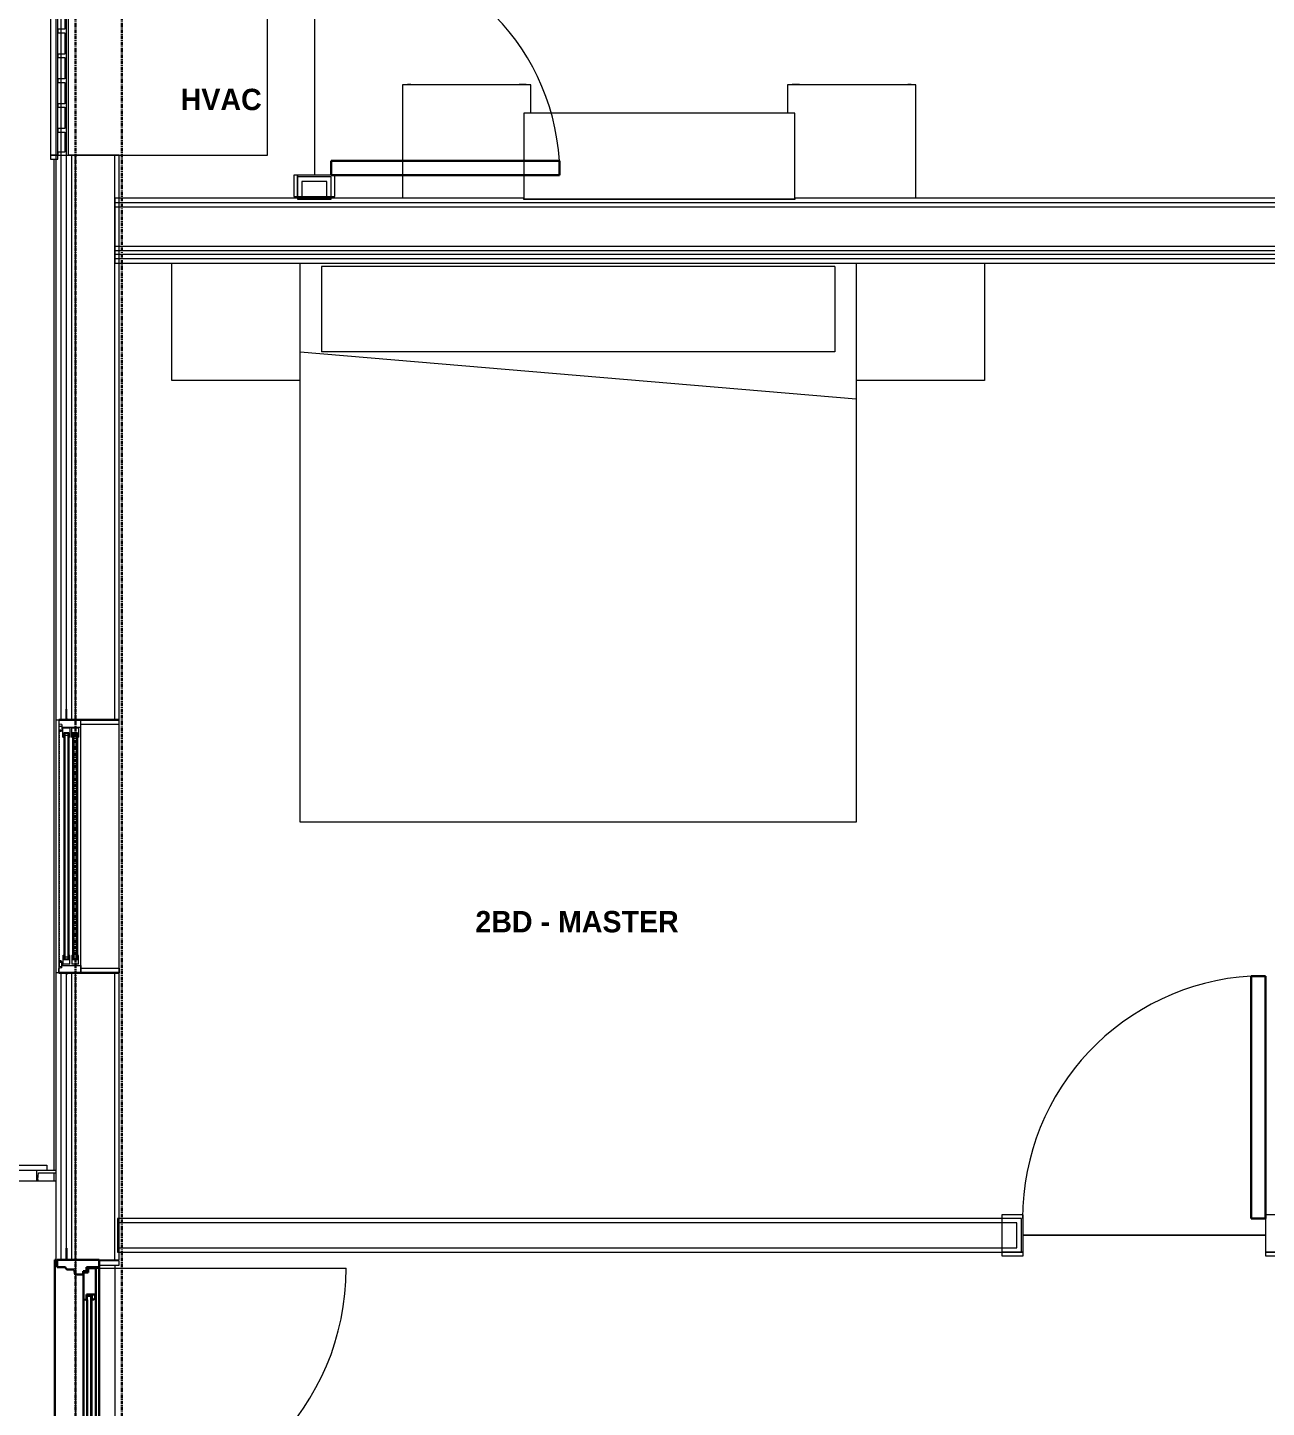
# Model space of a CAD drawing. Header units: inches. Extents: x -4093 to -1777, y 9773 to 12264.
# Drawn here: x -3836 to -3662.3, y 10183.4 to 10377.1 of the extents above; entities that cross this region are included whole.
import ezdxf

# ---------------------------------------------------------------- set-up
doc = ezdxf.new("R2010")
doc.units = ezdxf.units.IN
doc.header["$MEASUREMENT"] = 0
doc.linetypes.add('Dash', pattern=[0.25, 0.125, -0.125])
doc.linetypes.add('Grid Line 1_2_', pattern=[0.875, 0.5, -0.125, 0.125, -0.125])
for name, color, linetype, lineweight in [('0-1', 7, 'Continuous', 5), ('0-2', 7, 'Continuous', 9), ('A-AREA-IDEN', 2, 'Continuous', 9), ('A-DETL-GENF', 92, 'Continuous', 18), ('A-DETL-GENF-HDLN', 1, 'Dash', 9), ('A-DOOR-1', 7, 'Continuous', 9), ('A-DOOR-2', 10, 'Continuous', 30), ('A-DOOR-4', 31, 'Continuous', 9), ('A-DOOR-5', 31, 'Continuous', 30), ('A-DOOR-FRAM', 31, 'Continuous', 30), ('A-DOOR-FRAM-2', 31, 'Continuous', 9), ('A-DOOR-GLAZ', 31, 'Continuous', 9), ('A-FLOR-1', 7, 'Continuous', 9), ('A-FLOR-2', 192, 'Continuous', 9), ('A-GENM', 5, 'Continuous', 9), ('A-GLAZ', 151, 'Continuous', 18), ('A-GLAZ-1', 151, 'Continuous', 9), ('A-GLAZ-2', 151, 'Continuous', 30), ('A-GLAZ-CURT', 52, 'Continuous', 9), ('A-GLAZ-CWMG', 51, 'Continuous', 9), ('A-WALL', 113, 'Continuous', 18), ('A-WALL-1', 7, 'Continuous', 9), ('A-WALL-2', 250, 'Continuous', 18), ('A-WALL-3', 113, 'Continuous', 9), ('I-FURN-1', 7, 'Continuous', 9), ('I-WALL-1', 7, 'Continuous', 9), ('S-FNDN-2', 32, 'Continuous', 9), ('S-GRID-1', 1, 'Grid Line 1_2_', 30)]:
    doc.layers.add(name, color=color, linetype=linetype, lineweight=lineweight)
doc.styles.add('Century Gothic_B', font='GOTHICB.TTF', dxfattribs={"height": 3})

# ---------------------------------------------------------------- blocks, each defined once
blk = doc.blocks.new('Entertainment_Center_14771 - Entertainment_Center_14771-V1-BACKGROUND - 1ST FLOOR')
at = {"layer": 'I-FURN-1'}
for p, q in [((-18, 10), (-36, 10)), ((-36, 10), (-36, -5.95)), ((-34.85, 10.03), (-35.34, 10.03)), ((-35.34, 10.03), (-35.34, 10)), ((-34.85, 10), (-34.85, 10.03)), ((-18.66, 10.03), (-19.66, 10.03)), ((-19.66, 10.03), (-19.66, 10)), ((-18.66, 10), (-18.66, 10.03)), ((-18, 6), (-18, 10)), ((36, 10), (18, 10)), ((18, 10), (18, 6)), ((18.66, 10.03), (18.66, 10)), ((19.66, 10.03), (18.66, 10.03)), ((19.66, 10), (19.66, 10.03)), ((35.34, 10.03), (34.85, 10.03)), ((34.85, 10.03), (34.85, 10)), ((35.34, 10), (35.34, 10.03)), ((36, -5.95), (36, 10)), ((19, 6), (-19, 6)), ((-19, 6), (-19, -6)), ((19, -6), (19, 6)), ((-19, -6), (19, -6)), ((-19, -6.13), (-19, -6)), ((-19, -6), (19, -6)), ((19, -6.13), (-19, -6.13)), ((19, -6), (19, -6.13))]:
    blk.add_line(p, q, dxfattribs=at)
blk = doc.blocks.new('SWING - SINGLE - FLUSH - SWING - FLUSH - 2-10 x 6-8 - PRIVACY-4346066-BACKGROUND - 1ST FLOOR')
at = {"layer": 'A-DOOR-1'}
for p, q in [((-17, 2.87), (-20, 2.87)), ((-20, 2.87), (-20, -2.38)), ((-17, -2.38), (-17, 2.87)), ((20, 2.87), (17, 2.87)), ((17, 2.87), (17, -2.38)), ((20, -2.38), (20, 2.87)), ((-20, -2.38), (-17, -2.38)), ((-17, -2.38), (-20, -2.38)), ((-20, -2.38), (-20, -2.88)), ((-20, -2.88), (-17, -2.88)), ((-17, -2.88), (-17, -2.38)), ((17, -2.38), (20, -2.38)), ((20, -2.38), (17, -2.38)), ((17, -2.38), (17, -2.88)), ((17, -2.88), (20, -2.88)), ((20, -2.88), (20, -2.38))]:
    blk.add_line(p, q, dxfattribs=at)
blk.add_arc((17, 2.37), 34.07, 93.3657, 180, dxfattribs=at)
at = {"layer": 'A-DOOR-2'}
for p, q in [((15, 2.37), (15, 36.38)), ((17, 36.38), (15, 36.38)), ((17, 2.37), (17, 36.38)), ((17, 2.37), (15, 2.37))]:
    blk.add_line(p, q, dxfattribs=at)
blk = doc.blocks.new('Bed-Standard - King 78_ x 80_-V4-BACKGROUND - 1ST FLOOR')
at = {"layer": 'I-FURN-1'}
for p, q in [((-28.31, 41.8), (49.69, 41.8)), ((-28.31, -36.64), (-28.31, 41.8)), ((49.69, 41.8), (49.69, -36.64)), ((49.69, -24.2), (-28.31, -17.63)), ((-25.31, -24.2), (46.69, -24.2)), ((-25.31, -36.2), (-25.31, -24.2)), ((46.69, -36.2), (46.69, -24.2)), ((-25.31, -36.2), (46.69, -36.2))]:
    blk.add_line(p, q, dxfattribs=at)
blk = doc.blocks.new('Table-Night Stand - 18_ x 18_ x 24_-V19-BACKGROUND - 1ST FLOOR')
at = {"layer": 'I-FURN-1'}
for p, q in [((0.15, 0), (18.15, 0)), ((18.15, 0), (18.15, -16.44))]:
    blk.add_line(p, q, dxfattribs=at)
blk = doc.blocks.new('Table-Night Stand - 18_ x 18_ x 24_-V20-BACKGROUND - 1ST FLOOR')
at = {"layer": 'I-FURN-1'}
for p, q in [((0.15, 0), (18.15, 0)), ((0.15, -16.44), (0.15, 0))]:
    blk.add_line(p, q, dxfattribs=at)
blk = doc.blocks.new('SWING - SINGLE - FLUSH - SWING - 32_ x 80_ - WITH ACOUSTICAL SEAL-4346071-BACKGROUND - 1ST FLOOR')
at = {"layer": 'A-DOOR-1'}
for p, q in [((-16, 2.87), (-19, 2.87)), ((-19, 2.87), (-19, -2.38)), ((-16, -2.38), (-16, 2.87)), ((19, 2.87), (16, 2.87)), ((16, 2.87), (16, -2.38)), ((19, -2.38), (19, 2.87)), ((-19, -2.38), (-16, -2.38)), ((-16, -2.38), (-19, -2.38)), ((-19, -2.38), (-19, -2.88)), ((-19, -2.88), (-16, -2.88)), ((-16, -2.88), (-16, -2.38)), ((16, -2.38), (19, -2.38)), ((19, -2.38), (16, -2.38)), ((16, -2.38), (16, -2.88)), ((16, -2.88), (19, -2.88)), ((19, -2.88), (19, -2.38))]:
    blk.add_line(p, q, dxfattribs=at)
blk.add_arc((16, 2.37), 32.07, 93.5759, 180, dxfattribs=at)
at = {"layer": 'A-DOOR-2'}
for p, q in [((14, 2.37), (14, 34.38)), ((16, 34.38), (14, 34.38)), ((16, 2.37), (16, 34.38)), ((16, 2.37), (14, 2.37))]:
    blk.add_line(p, q, dxfattribs=at)
blk = doc.blocks.new('CTR - 1st Phase - Unit Layouts_rvt-1-BACKGROUND - 1ST FLOOR')
at = {"layer": 'A-FLOR-1'}
for p, q in [((-3795.82, 10388.4), (-3795.82, 10356.4)), ((-3662.38, 10207.59), (-3696.38, 10207.59)), ((-3696.38, 10207.59), (-3662.38, 10207.59)), ((-3823.82, 10204.14), (-3823.82, 10204.01)), ((-3823.82, 10203.39), (-3823.82, 10167.39))]:
    blk.add_line(p, q, dxfattribs=at)
at = {"layer": 'A-WALL-1'}
for p, q in [((-3798.2, 10356.15), (-3798.2, 10353.03)), ((-3793.45, 10356.15), (-3798.2, 10356.15)), ((-3793.45, 10353.03), (-3793.45, 10356.15)), ((-3798.2, 10353.03), (-3793.45, 10353.03)), ((-3696.63, 10209.96), (-3823.42, 10209.96)), ((-3823.42, 10209.96), (-3823.42, 10205.21)), ((-3696.63, 10205.21), (-3696.63, 10209.96)), ((-3823.42, 10205.21), (-3696.63, 10205.21))]:
    blk.add_line(p, q, dxfattribs=at)
at = {"layer": 'A-WALL-2'}
for p, q in [((-3797.57, 10355.53), (-3797.57, 10353.03)), ((-3795.82, 10355.53), (-3797.57, 10355.53)), ((-3794.07, 10355.53), (-3795.82, 10355.53)), ((-3794.07, 10353.03), (-3794.07, 10355.53)), ((-3697.26, 10209.34), (-3823.42, 10209.34)), ((-3697.26, 10207.59), (-3697.26, 10209.34)), ((-3697.26, 10205.84), (-3697.26, 10207.59)), ((-3823.42, 10205.84), (-3697.26, 10205.84))]:
    blk.add_line(p, q, dxfattribs=at)
at = {"layer": '0-2'}
for name, p, rotation in [('SWING - SINGLE - FLUSH - SWING - 32_ x 80_ - WITH ACOUSTICAL SEAL-4346071-BACKGROUND - 1ST FLOOR', (-3795.82, 10372.4), 269.9999999999901), ('Table-Night Stand - 18_ x 18_ x 24_-V19-BACKGROUND - 1ST FLOOR', (-3797.65, 10327.59), 180), ('Bed-Standard - King 78_ x 80_-V4-BACKGROUND - 1ST FLOOR', (-3748.11, 10307.38), 180), ('Table-Night Stand - 18_ x 18_ x 24_-V20-BACKGROUND - 1ST FLOOR', (-3701.65, 10327.59), 180)]:
    blk.add_blockref(name, p, dxfattribs=dict(at, rotation=rotation))
for name, p in [('Entertainment_Center_14771 - Entertainment_Center_14771-V1-BACKGROUND - 1ST FLOOR', (-3747.43, 10359.1)), ('SWING - SINGLE - FLUSH - SWING - FLUSH - 2-10 x 6-8 - PRIVACY-4346066-BACKGROUND - 1ST FLOOR', (-3679.38, 10207.59))]:
    blk.add_blockref(name, p, dxfattribs=at)
blk = doc.blocks.new('CTR - 1st Phase - Common Walls_rvt-1-BACKGROUND - 1ST FLOOR')
at = {"layer": 'A-WALL-2'}
for p, q in [((-3504.67, 10352.53), (-3823.82, 10352.53)), ((-3504.67, 10351.9), (-3823.82, 10351.9)), ((-3501.67, 10346.4), (-3823.82, 10346.4)), ((-3501.67, 10345.78), (-3823.82, 10345.78)), ((-3501.67, 10345.28), (-3823.82, 10345.28)), ((-3501.67, 10344.65), (-3823.82, 10344.65))]:
    blk.add_line(p, q, dxfattribs=at)
at = {"layer": 'I-WALL-1'}
for p, q in [((-3766.43, 10353.15), (-3823.82, 10353.15)), ((-3823.82, 10353.15), (-3823.82, 10344.03)), ((-3505.3, 10353.15), (-3728.43, 10353.15)), ((-3823.82, 10344.03), (-3654.63, 10344.03))]:
    blk.add_line(p, q, dxfattribs=at)
blk = doc.blocks.new('CTR - 1st Phase - Structure_rvt-1-BACKGROUND - 1ST FLOOR')
at = {"layer": 'S-GRID-1'}
for p, q in [((-3829.32, 9772.61), (-3829.32, 12247.5)), ((-3822.82, 9772.61), (-3822.82, 12247.5))]:
    blk.add_line(p, q, dxfattribs=at)
blk = doc.blocks.new('Bayer Built Door - VISTAGRANDE FLUSH _LH_ - 37-1_2__ x 81-3_4__ - 1ST FLOOR-V92-BACKGROUND - 1ST FLOOR')
at = {"layer": 'A-DOOR-4'}
blk.add_line((17.56, -1.16), (17.56, -36.28), dxfattribs=at)
blk.add_arc((17.56, -1.16), 35.13, 180, 270, dxfattribs=at)
at = {"layer": 'A-DOOR-5'}
for p, q in [((-16.95, 0.56), (-16.95, -0.08)), ((-16.95, 0.56), (-13.13, 0.56)), ((-13.87, 0.16), (-13.13, 0.16)), ((-13.87, -1.16), (-13.87, 0.16)), ((-13.13, 0.25), (-13.16, 0.56)), ((13.12, 0.56), (-13.13, 0.56)), ((-13.13, 0.16), (-13.13, 0.25)), ((13.12, 0.25), (13.16, 0.56)), ((13.12, 0.16), (13.12, 0.25)), ((13.87, 0.16), (13.12, 0.16)), ((16.95, 0.56), (13.12, 0.56)), ((13.87, -1.16), (13.87, 0.16)), ((16.95, 0.56), (16.95, -0.08)), ((-16.95, -0.08), (-17.56, -0.09)), ((-17.56, -0.09), (-17.56, -1.16)), ((-17.56, -1.16), (-13.13, -1.16)), ((-13.13, -0.59), (-13.87, -0.59)), ((-13.87, -1.09), (-13.36, -1.09)), ((-13.87, -1.16), (-13.87, -1.09)), ((-13.36, -1.09), (-13.16, -0.84)), ((-13.16, -0.84), (-13.13, -0.66)), ((13.12, -1.16), (-13.13, -1.16)), ((-13.13, -0.66), (-13.13, -0.59)), ((13.12, -0.59), (13.87, -0.59)), ((13.12, -0.66), (13.12, -0.59)), ((13.16, -0.84), (13.12, -0.66)), ((17.56, -1.16), (13.12, -1.16)), ((13.36, -1.09), (13.16, -0.84)), ((13.87, -1.09), (13.36, -1.09)), ((13.87, -1.16), (13.87, -1.09)), ((16.95, -0.08), (17.56, -0.09)), ((17.56, -0.09), (17.56, -1.16))]:
    blk.add_line(p, q, dxfattribs=at)
at = {"layer": 'A-DOOR-FRAM'}
for p, q in [((18.75, 4.59), (-18.75, 4.59)), ((-18.75, 4.59), (-18.75, 4.44)), ((-18.75, 4.25), (-18.75, -1.63)), ((-18.75, 4.25), (-17.72, 4.25)), ((-17.72, 3.13), (-17.72, 4.25)), ((17.72, 3.13), (17.72, 4.25)), ((18.75, 4.25), (17.72, 4.25)), ((18.75, 4.44), (18.75, 4.59)), ((18.75, 4.25), (18.75, -1.63)), ((-20.38, 2.94), (-18.75, 2.94)), ((-17.38, 2.89), (-17.72, 3.13)), ((-17.38, 1.89), (-17.38, 2.89)), ((17.38, 2.89), (17.72, 3.13)), ((17.38, 1.89), (17.38, 2.89)), ((20.37, 2.94), (18.75, 2.94)), ((-17.72, 0.16), (-17.14, 0.16)), ((-17.72, -1.63), (-17.72, 0.16)), ((-16.69, 1.73), (-17.38, 1.89)), ((-17.14, 0.16), (-17.14, 0.59)), ((-17.14, 0.59), (-16.69, 0.59)), ((-16.69, 0.59), (-16.69, 1.73)), ((16.69, 1.73), (17.38, 1.89)), ((16.69, 0.59), (16.69, 1.73)), ((17.14, 0.59), (16.69, 0.59)), ((17.14, 0.16), (17.14, 0.59)), ((17.72, 0.16), (17.14, 0.16)), ((17.72, -1.63), (17.72, 0.16)), ((-18.75, -1.63), (-18.63, -1.63)), ((-18.37, -1.63), (-18.75, -1.63)), ((-18.75, -1.63), (-17.72, -1.63)), ((-18, -1.63), (18, -1.63)), ((18.75, -1.63), (17.72, -1.63)), ((18.62, -1.63), (18.75, -1.63))]:
    blk.add_line(p, q, dxfattribs=at)
at = {"layer": 'A-DOOR-FRAM-2'}
for p, q in [((-18, -1.63), (-18.63, -1.63)), ((-18.63, -1.63), (-18.63, -4.44)), ((-18, -4.44), (-18, -1.63)), ((18.62, -1.63), (18, -1.63)), ((18, -1.63), (18, -4.44)), ((18.62, -4.44), (18.62, -1.63)), ((-18.63, -4.44), (-18, -4.44)), ((18, -4.44), (18.62, -4.44))]:
    blk.add_line(p, q, dxfattribs=at)
at = {"layer": 'A-DOOR-GLAZ'}
for p, q in [((13.12, 0.16), (-13.13, 0.16)), ((-13.13, 0), (-13.87, 0)), ((-13.87, -0.44), (-13.13, -0.44)), ((-13.66, 0), (-13.66, -0.44)), ((13.12, 0), (-13.13, 0)), ((13.12, -0.44), (-13.13, -0.44)), ((13.12, -0.59), (-13.13, -0.59)), ((13.12, 0), (13.87, 0)), ((13.87, -0.44), (13.12, -0.44)), ((13.66, 0), (13.66, -0.44))]:
    blk.add_line(p, q, dxfattribs=at)
blk = doc.blocks.new('Window-Double_Hung-Marvin-Essential - 1-WIDE _TEMP LOWER_ ESDH3066-3454275-BACKGROUND - 1ST FLOOR')
at = {"layer": 'A-DETL-GENF'}
for p, q in [((-17.75, 4.03), (-17.16, 4.03)), ((-17.75, 4.03), (-17.75, 0.94)), ((-17.08, 3.62), (-17.16, 4.03)), ((-16.85, 4), (-16.85, 3.62)), ((-16.3, 4), (-16.85, 4)), ((-16.3, 3.76), (-16.3, 4)), ((-16.18, 3.97), (-16.1, 3.97)), ((-16.18, 3.97), (-16.18, 3.76)), ((-16.1, 3.72), (-16.1, 3.97)), ((16.18, 3.97), (16.1, 3.97)), ((16.1, 3.72), (16.1, 3.97)), ((16.18, 3.97), (16.18, 3.76)), ((16.3, 3.76), (16.3, 4)), ((16.3, 4), (16.85, 4)), ((16.85, 4), (16.85, 3.62)), ((17.08, 3.62), (17.16, 4.03)), ((17.75, 4.03), (17.16, 4.03)), ((17.75, 4.03), (17.75, 0.94)), ((-19.25, 2.98), (-19.25, 2.94)), ((-17.75, 2.98), (-19.25, 2.98)), ((-19.25, 2.94), (-17.9, 2.94)), ((-17.9, 2.94), (-17.9, 2.83)), ((-17.9, 2.83), (-17.75, 2.83)), ((-17.08, 3.62), (-16.19, 3.62)), ((-16.38, 3.52), (-16.72, 3.52)), ((-16.72, 3.52), (-16.72, 0.94)), ((-15.34, 3.44), (-16.56, 3.44)), ((-16.56, 2.5), (-16.56, 3.44)), ((-16.56, 2.5), (-15.34, 2.5)), ((-15.34, 2.22), (-16.56, 2.22)), ((-16.56, 1.28), (-16.56, 2.22)), ((-16.38, 3.62), (-16.38, 3.52)), ((-16.18, 3.76), (-16.3, 3.76)), ((-16.19, 3.72), (-16.1, 3.72)), ((-16.19, 3.62), (-16.19, 3.72)), ((-15.94, 2.62), (-15.94, 3.34)), ((-15.94, 3.34), (-15.28, 3.34)), ((-15.28, 2.62), (-15.94, 2.62)), ((-15.94, 1.4), (-15.94, 2.12)), ((-15.94, 2.12), (-15.28, 2.12)), ((15.84, 3.32), (-15.84, 3.32)), ((-15.84, 2.63), (-15.84, 3.32)), ((15.84, 3.2), (-15.84, 3.2)), ((15.84, 2.76), (-15.84, 2.76)), ((15.84, 2.63), (-15.84, 2.63)), ((15.84, 2.1), (-15.84, 2.1)), ((-15.84, 1.41), (-15.84, 2.1)), ((15.84, 1.98), (-15.84, 1.98)), ((-15.54, 2.76), (-15.54, 3.2)), ((-15.54, 1.54), (-15.54, 1.98)), ((-15.34, 3.44), (-15.28, 3.38)), ((-15.34, 2.5), (-15.28, 2.56)), ((-15.34, 2.22), (-15.28, 2.16)), ((-15.28, 3.34), (-15.28, 3.38)), ((-15.28, 2.56), (-15.28, 2.62)), ((-15.28, 2.12), (-15.28, 2.16)), ((15.34, 3.44), (15.28, 3.38)), ((15.28, 3.34), (15.28, 3.38)), ((15.94, 3.34), (15.28, 3.34)), ((15.28, 2.56), (15.28, 2.62)), ((15.28, 2.62), (15.94, 2.62)), ((15.34, 2.5), (15.28, 2.56)), ((15.34, 2.22), (15.28, 2.16)), ((15.28, 2.12), (15.28, 2.16)), ((15.94, 2.12), (15.28, 2.12)), ((15.34, 3.44), (16.56, 3.44)), ((16.56, 2.5), (15.34, 2.5)), ((15.34, 2.22), (16.56, 2.22)), ((15.54, 2.76), (15.54, 3.2)), ((15.54, 1.54), (15.54, 1.98)), ((15.84, 2.63), (15.84, 3.32)), ((15.84, 1.41), (15.84, 2.1)), ((15.94, 2.62), (15.94, 3.34)), ((15.94, 1.4), (15.94, 2.12)), ((16.19, 3.72), (16.1, 3.72)), ((16.18, 3.76), (16.3, 3.76)), ((16.19, 3.62), (16.19, 3.72)), ((17.08, 3.62), (16.19, 3.62)), ((16.38, 3.62), (16.38, 3.52)), ((16.38, 3.52), (16.72, 3.52)), ((16.56, 2.5), (16.56, 3.44)), ((16.56, 1.28), (16.56, 2.22)), ((16.72, 3.52), (16.72, 0.94)), ((17.75, 2.98), (19.25, 2.98)), ((17.9, 2.83), (17.75, 2.83)), ((17.9, 2.94), (17.9, 2.83)), ((19.25, 2.94), (17.9, 2.94)), ((19.25, 2.98), (19.25, 2.94)), ((-16.72, 0.94), (-17.75, 0.94)), ((-16.56, 1.28), (-15.34, 1.28)), ((-15.28, 1.4), (-15.94, 1.4)), ((15.84, 1.54), (-15.84, 1.54)), ((15.84, 1.41), (-15.84, 1.41)), ((-15.34, 1.28), (-15.28, 1.34)), ((-15.28, 1.34), (-15.28, 1.4)), ((15.28, 1.34), (15.28, 1.4)), ((15.28, 1.4), (15.94, 1.4)), ((15.34, 1.28), (15.28, 1.34)), ((16.56, 1.28), (15.34, 1.28)), ((16.72, 0.94), (17.75, 0.94))]:
    blk.add_line(p, q, dxfattribs=at)
at = {"layer": 'A-DETL-GENF-HDLN'}
blk.add_line((16.1, 3.97), (-16.5, 3.97), dxfattribs=at)
at = {"layer": 'A-GLAZ'}
for p, q in [((-17.13, 0.91), (-17.13, -4.44)), ((17.12, -4.44), (17.12, 0.91)), ((-17.13, -4.44), (-17.75, -4.44)), ((17.12, -4.44), (17.75, -4.44))]:
    blk.add_line(p, q, dxfattribs=at)
at = {"layer": 'A-GLAZ-1'}
for p, q in [((17.75, 4.03), (-17.75, 4.03)), ((-17.75, 0.94), (17.75, 0.94)), ((-17.75, -4.44), (17.75, -4.44))]:
    blk.add_line(p, q, dxfattribs=at)
at = {"layer": 'A-GLAZ-2'}
for p, q in [((-17.75, 4.03), (-17.75, 0.94)), ((17.75, 0.94), (17.75, 4.03)), ((-17.75, 0.91), (-17.75, -4.44)), ((17.75, -4.44), (17.75, 0.91))]:
    blk.add_line(p, q, dxfattribs=at)
blk = doc.blocks.new('V-Series_EWC4_SPVU_RFA_2015 - 1ST FLOOR-2484708-BACKGROUND - 1ST FLOOR')
at = {"layer": 'A-GENM'}
for p, q in [((-3126.69, 12090.69), (-3127.25, 12090.69)), ((-3127.25, 12090.69), (-3127.25, 12089.69)), ((-3098.81, 12090.69), (-3126.69, 12090.69)), ((-3126.69, 12090.69), (-3126.69, 12089.69)), ((-3126.69, 12089.69), (-3126.69, 12090.69)), ((-3098.81, 12089.69), (-3098.81, 12090.69)), ((-3098.25, 12090.69), (-3098.81, 12090.69)), ((-3098.81, 12090.69), (-3098.81, 12089.69)), ((-3098.25, 12089.69), (-3098.25, 12090.69)), ((-3127.25, 12089.69), (-3126.69, 12089.69)), ((-3126.69, 12089.69), (-3098.81, 12089.69)), ((-3126.69, 12089.69), (-3126.69, 12060.25)), ((-3126.25, 12089.69), (-3126.69, 12089.69)), ((-3126.25, 12088.69), (-3126.25, 12089.69)), ((-3123.45, 12088.69), (-3126.25, 12088.69)), ((-3122.95, 12089.69), (-3123.45, 12089.69)), ((-3123.45, 12089.69), (-3123.45, 12088.69)), ((-3122.95, 12088.69), (-3122.95, 12089.69)), ((-3119.97, 12088.69), (-3122.95, 12088.69)), ((-3119.47, 12089.69), (-3119.97, 12089.69)), ((-3119.97, 12089.69), (-3119.97, 12088.69)), ((-3119.47, 12088.69), (-3119.47, 12089.69)), ((-3116.48, 12088.69), (-3119.47, 12088.69)), ((-3115.98, 12089.69), (-3116.48, 12089.69)), ((-3116.48, 12089.69), (-3116.48, 12088.69)), ((-3115.98, 12088.69), (-3115.98, 12089.69)), ((-3113, 12088.69), (-3115.98, 12088.69)), ((-3112.5, 12089.69), (-3113, 12089.69)), ((-3113, 12089.69), (-3113, 12088.69)), ((-3112.5, 12088.69), (-3112.5, 12089.69)), ((-3109.51, 12088.69), (-3112.5, 12088.69)), ((-3109.01, 12089.69), (-3109.51, 12089.69)), ((-3109.51, 12089.69), (-3109.51, 12088.69)), ((-3109.01, 12088.69), (-3109.01, 12089.69)), ((-3106.03, 12088.69), (-3109.01, 12088.69)), ((-3105.53, 12089.69), (-3106.03, 12089.69)), ((-3106.03, 12089.69), (-3106.03, 12088.69)), ((-3105.53, 12088.69), (-3105.53, 12089.69)), ((-3102.55, 12088.69), (-3105.53, 12088.69)), ((-3102.05, 12089.69), (-3102.55, 12089.69)), ((-3102.55, 12089.69), (-3102.55, 12088.69)), ((-3102.05, 12088.69), (-3102.05, 12089.69)), ((-3099.25, 12088.69), (-3102.05, 12088.69)), ((-3098.81, 12089.69), (-3099.25, 12089.69)), ((-3099.25, 12089.69), (-3099.25, 12088.69)), ((-3098.81, 12089.69), (-3098.25, 12089.69)), ((-3098.81, 12060.25), (-3098.81, 12089.69)), ((-3126.69, 12060.25), (-3098.81, 12060.25))]:
    blk.add_line(p, q, dxfattribs=at)
blk = doc.blocks.new('Horizontal_Siding - Horizontal_Siding-2840883-BACKGROUND - 1ST FLOOR')
at = {"layer": 'A-GLAZ-CURT'}
for p, q in [((-12.775, 2.25), (12.775, 2.25)), ((-12.775, 1.5), (-12.775, 2.25)), ((12.775, 2.25), (12.775, 1.5)), ((11.275, 1.5), (-11.275, 1.5))]:
    blk.add_line(p, q, dxfattribs=at)
blk = doc.blocks.new('Rectangular Mullion - RAILING POST-V132-BACKGROUND - 1ST FLOOR')
at = {"layer": 'A-GLAZ-CWMG'}
for p, q in [((-3, -1.5), (-3, 0)), ((-0.25, -1.5), (-3, -1.5)), ((-2.79, -0.21), (-2.72, -1.18)), ((-2.72, -1.18), (-0.28, -1.18)), ((-0.28, -1.18), (-0.25, -0.81))]:
    blk.add_line(p, q, dxfattribs=at)
blk.add_arc((-3, -0.21), 0.21, 359.472, 90, dxfattribs=at)

msp = doc.modelspace()

# ---------------------------------------------------------------- linework, layer by layer
at = {"layer": 'A-FLOR-2'}
msp.add_line((-3832.07, 10215.19), (-3885.92, 10215.19), dxfattribs=at)
at = {"layer": 'A-WALL'}
for p, q in [((-3831.32, 10279.94), (-3831.32, 10437.64)), ((-3830.57, 10279.94), (-3830.57, 10437.64)), ((-3829.82, 10279.94), (-3829.82, 10359.21)), ((-3829.32, 10279.94), (-3829.32, 10359.21)), ((-3823.82, 10279.94), (-3823.82, 10359.21)), ((-3831.32, 10204.14), (-3831.32, 10244.44)), ((-3830.57, 10204.14), (-3830.57, 10244.44)), ((-3829.82, 10204.14), (-3829.82, 10244.44)), ((-3829.32, 10204.14), (-3829.32, 10244.44)), ((-3823.82, 10204.14), (-3823.82, 10244.44))]:
    msp.add_line(p, q, dxfattribs=at)
at = {"layer": 'A-WALL-3'}
for p, q in [((-3832.07, 10473.14), (-3832.07, 10204.14)), ((-3830.32, 10359.21), (-3830.32, 10387.09)), ((-3823.2, 10359.21), (-3830.32, 10359.21)), ((-3823.2, 10279.94), (-3823.2, 10359.21)), ((-3832.07, 10279.94), (-3831.67, 10279.94)), ((-3828.57, 10279.94), (-3828.54, 10279.94)), ((-3831.67, 10244.44), (-3832.07, 10244.44)), ((-3828.54, 10244.44), (-3828.57, 10244.44)), ((-3823.2, 10204.14), (-3823.2, 10244.44)), ((-3832.07, 10204.14), (-3823.2, 10204.14)), ((-3829.32, 10204.14), (-3829.32, 10166.64))]:
    msp.add_line(p, q, dxfattribs=at)
at = {"layer": 'S-FNDN-2'}
for p, q in [((-3832.32, 10216.69), (-3832.32, 10358.65)), ((-3832.32, 10215.19), (-3832.32, 10216.37))]:
    msp.add_line(p, q, dxfattribs=at)

# ---------------------------------------------------------------- block references
at = {"layer": '0-1'}
for name in ['CTR - 1st Phase - Structure_rvt-1-BACKGROUND - 1ST FLOOR', 'CTR - 1st Phase - Common Walls_rvt-1-BACKGROUND - 1ST FLOOR', 'CTR - 1st Phase - Unit Layouts_rvt-1-BACKGROUND - 1ST FLOOR']:
    msp.add_blockref(name, (0, 0), dxfattribs=at)
at = {"layer": 'A-DOOR-4', "rotation": 89.99999999999885}
msp.add_blockref('Bayer Built Door - VISTAGRANDE FLUSH _LH_ - 37-1_2__ x 81-3_4__ - 1ST FLOOR-V92-BACKGROUND - 1ST FLOOR', (-3827.64, 10185.39), dxfattribs=at)
at = {"layer": 'A-GENM', "rotation": 89.99999999999994}
msp.add_blockref('V-Series_EWC4_SPVU_RFA_2015 - 1ST FLOOR-2484708-BACKGROUND - 1ST FLOOR', (8257.87, 13485.9), dxfattribs=at)
at = {"layer": 'A-GLAZ-1', "rotation": 89.99999999999885}
msp.add_blockref('Window-Double_Hung-Marvin-Essential - 1-WIDE _TEMP LOWER_ ESDH3066-3454275-BACKGROUND - 1ST FLOOR', (-3827.64, 10262.19), dxfattribs=at)
at = {"layer": 'A-GLAZ-CURT'}
msp.add_blockref('Horizontal_Siding - Horizontal_Siding-2840883-BACKGROUND - 1ST FLOOR', (-3846.1, 10215.19), dxfattribs=at)
at = {"layer": 'A-GLAZ-CWMG', "extrusion": (0, 0, -1), "rotation": 180}
msp.add_blockref('Rectangular Mullion - RAILING POST-V132-BACKGROUND - 1ST FLOOR', (3831.82, 10215.19), dxfattribs=at)

# ---------------------------------------------------------------- texts
at = {"layer": 'A-AREA-IDEN', "char_height": 3, "attachment_point": 1, "style": 'Century Gothic_B'}
for s, insert, width in [('HVAC', (-3814.57, 10368.53), 15.049), ('2BD - MASTER', (-3773.23, 10253.11), 33.633)]:
    msp.add_mtext(s, dxfattribs=dict(at, insert=insert, width=width))

doc.saveas('drawing.dxf')
